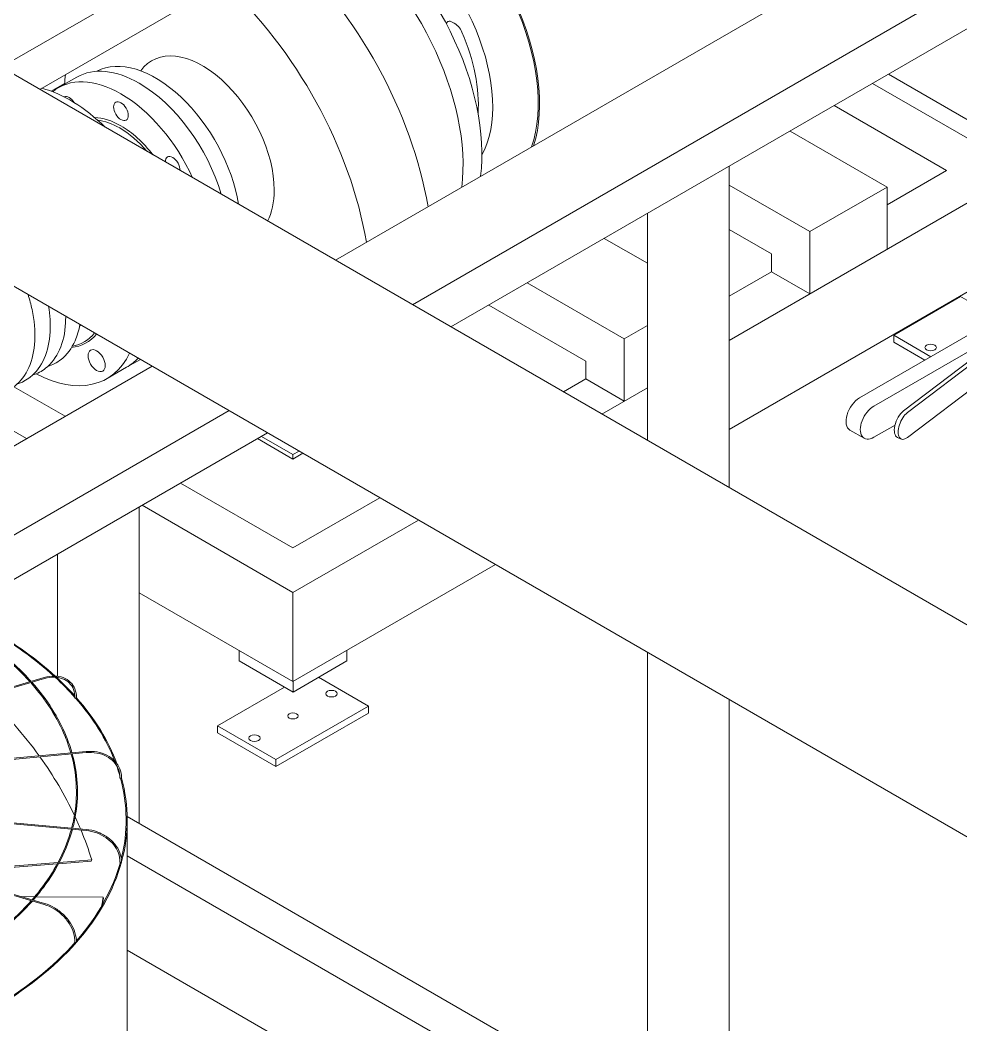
# Model space of a CAD drawing. Header units: millimetres. Extents: x -312439 to 477422, y -331570 to 212570.
# Drawn here: x 399331 to 399860, y 106797 to 107362 of the extents above; entities that cross this region are included whole.
import ezdxf

# ---------------------------------------------------------------- set-up
doc = ezdxf.new("R2010")
doc.units = ezdxf.units.MM

msp = doc.modelspace()

# ---------------------------------------------------------------- linework, layer by layer
at = {"color": 0, "linetype": 'Continuous', "lineweight": 0, "extrusion": (0, 0.816497, 0.57735)}
for p, q in [((399761.596, 107589.874), (399320.29, 107335.086)), ((399783.25, 107577.373), (399341.943, 107322.584)), ((399949.406, 107481.443), (399508.099, 107226.654)), ((399992.712, 107456.439), (399551.406, 107201.651)), ((399999.067, 107435.105), (399573.059, 107189.149)), ((399819.062, 107331.179), (399999.067, 107227.253)), ((399729.518, 107279.481), (399729.518, 107098.817)), ((399683.585, 107252.961), (399683.585, 107125.337)), ((399405.023, 107167.144), (399256.414, 107081.344)), ((399448.33, 107142.14), (399299.721, 107056.341)), ((399469.984, 107129.639), (399299.721, 107031.337)), ((399397.868, 107088.003), (399397.868, 106910.037)), ((399351.934, 107061.483), (399351.934, 106992.855)), ((399683.585, 107006.316), (399683.585, 106773.853)), ((399152.321, 106935.614), (399344.487, 106992.145)), ((399344.66, 106991.557), (399152.73, 106935.096)), ((399351.934, 106992.212), (399351.934, 106991.675)), ((399729.518, 106979.796), (399729.518, 106764.962)), ((399367.964, 106950.544), (399154.665, 106931.039)), ((399368.02, 106949.934), (399154.779, 106930.435)), ((399154.398, 106925.71), (399367.964, 106906.181)), ((399154.578, 106926.309), (399368.02, 106906.791)), ((399151.631, 106921.314), (399344.487, 106864.58)), ((399152.091, 106921.817), (399344.66, 106865.168)), ((399286.631, 106882.925), (399352.191, 106888.228)), ((399370.902, 106888.983), (399352.493, 106887.494)), ((399352.916, 106888.287), (399371.107, 106889.758)), ((399370.902, 106888.983), (399371.107, 106889.758)), ((399351.764, 106887.435), (399286.822, 106882.183)), ((399339.059, 106868.998), (399331.499, 106869.04)), ((399377.52, 106868.784), (399339.854, 106868.993)), ((399377.684, 106868.023), (399377.52, 106868.784))]:
    msp.add_line(p, q, dxfattribs=at)
at = {"color": 5, "linetype": 'Continuous', "lineweight": 0, "extrusion": (0, 0.816497, 0.57735)}
for p, q in [((398870.916, 107475.511), (400615.02, 106468.552)), ((399298.301, 107347.781), (400278.689, 106781.754)), ((399362.811, 107329.559), (399352.504, 107323.608)), ((399355.878, 107326.025), (399348.299, 107321.649)), ((399810.098, 107326.004), (399894.937, 107277.022)), ((399851.63, 107277.022), (399788.445, 107313.502)), ((399818.166, 107267.703), (399763.642, 107299.182)), ((399894.937, 107277.022), (399729.518, 107181.518)), ((399851.63, 107277.022), (399818.166, 107257.702)), ((399774.859, 107242.7), (399729.518, 107268.877)), ((399818.166, 107267.703), (399774.859, 107242.7)), ((399818.166, 107232.699), (399818.166, 107267.703)), ((399753.205, 107230.198), (399729.518, 107243.874)), ((399683.585, 107224.888), (399659.272, 107238.925)), ((399774.859, 107207.695), (399774.859, 107242.7)), ((399894.937, 107227.016), (399729.518, 107131.512)), ((399753.205, 107220.197), (399753.205, 107230.198)), ((399753.205, 107220.197), (399729.518, 107206.521)), ((399774.859, 107207.695), (399753.205, 107220.197)), ((399670.49, 107182.442), (399615.966, 107213.922)), ((399915.669, 107214.467), (399802.719, 107149.255)), ((399859.451, 107206.199), (399821.915, 107184.528)), ((399864.323, 107203.386), (399859.166, 107206.364)), ((399648.836, 107169.941), (399594.312, 107201.42)), ((399810.736, 107144.627), (399909.295, 107201.53)), ((399829.603, 107140.985), (399899.445, 107194.093)), ((399364.557, 107190.507), (399364.459, 107190.451)), ((399683.585, 107190.003), (399670.49, 107182.442)), ((399670.49, 107147.438), (399670.49, 107182.442)), ((399821.915, 107180.527), (399821.915, 107184.528)), ((399821.915, 107184.528), (399842.864, 107172.433)), ((399885.385, 107185.976), (399827.456, 107141.926)), ((399821.915, 107180.527), (399839.399, 107170.433)), ((399899.445, 107180.091), (399829.603, 107126.983)), ((399390.724, 107166.472), (399398.456, 107170.935)), ((399379.724, 107160.121), (399390.724, 107166.472)), ((399648.836, 107159.939), (399648.836, 107169.941)), ((399648.836, 107159.939), (399636.244, 107152.669)), ((399670.49, 107147.438), (399648.836, 107159.939)), ((399356.125, 107138.912), (399327.362, 107155.518)), ((399683.585, 107154.998), (399657.898, 107140.168)), ((399334.472, 107126.41), (399310.583, 107140.203)), ((399797.361, 107131.222), (399805.377, 107126.594)), ((399822.68, 107134.021), (399810.736, 107127.125)), ((399464.392, 107126.41), (399484.27, 107114.934)), ((399484.27, 107117.434), (399466.557, 107127.661)), ((399824.013, 107127.072), (399826.16, 107126.131)), ((399487.697, 107119.412), (399484.27, 107117.434)), ((399484.27, 107114.934), (399489.862, 107118.162)), ((399484.27, 107114.934), (399484.27, 107117.434)), ((399421.085, 107101.407), (399484.27, 107064.927)), ((399533.169, 107093.159), (399484.27, 107064.927)), ((399484.27, 107039.924), (399399.432, 107088.906)), ((399554.822, 107080.657), (399484.27, 107039.924)), ((399598.129, 107055.654), (399484.27, 106989.918)), ((399484.27, 106989.918), (399397.868, 107039.802)), ((399484.27, 107039.924), (399484.27, 106989.918)), ((399453.959, 107001.467), (399453.959, 107007.418)), ((399514.588, 107001.467), (399514.588, 107007.422)), ((399453.959, 107001.467), (399484.274, 106983.965)), ((399484.274, 106983.965), (399514.588, 107001.467)), ((399484.274, 106983.965), (399484.274, 106989.92)), ((399498.641, 106992.259), (399526.682, 106976.07)), ((399441.8, 106965.068), (399479.402, 106986.777)), ((399526.682, 106976.07), (399474.714, 106946.066)), ((399526.682, 106972.069), (399526.682, 106976.07)), ((399526.682, 106972.069), (399474.714, 106942.065)), ((399441.8, 106961.068), (399441.8, 106965.068)), ((399474.714, 106946.066), (399441.8, 106965.068)), ((399474.714, 106942.065), (399441.8, 106961.068)), ((399474.714, 106942.065), (399474.714, 106946.066))]:
    msp.add_line(p, q, dxfattribs=at)
at = {"color": 3, "linetype": 'Continuous', "lineweight": 0, "extrusion": (0, 0.816497, 0.57735)}
for p, q in [((399626.804, 106777.861), (399391.069, 106913.963)), ((399391.089, 106771.35), (399391.089, 106912.09)), ((399391.089, 106891.948), (399582.402, 106781.494)), ((399509.699, 106770.462), (399391.089, 106838.942))]:
    msp.add_line(p, q, dxfattribs=at)
at = {"color": 5, "linetype": 'Continuous', "lineweight": 0}
for centre, major_axis, ratio, start_param, end_param in [((399549.861, 107356.578), (-51.65, 89.461), 0.5773503, 3.6214016, 5.4977871), ((399549.861, 107356.578), (-51.095, 88.499), 0.5773503, 3.6000747, 5.4977871), ((399509.29, 107333.154), (-57.417, 99.449), 0.5773503, 3.7884401, 5.4185664), ((399535.392, 107348.225), (-43.226, 74.87), 0.5773503, 3.4789374, 5.4977871), ((399498.66, 107327.017), (-57.417, 99.449), 0.5773503, 3.7884401, 5.4185664), ((399448.032, 107293.673), (-81.089, 140.45), 0.5773503, 4.1383037, 5.2147081), ((399413.387, 107273.671), (-81.089, 140.45), 0.5773503, 4.1383037, 5.2147081), ((399532.203, 107346.383), (39.782, -68.904), 0.5773503, 0.7105714, 1.3652852), ((399433.385, 107289.331), (-28.518, 49.395), 0.5773503, 3.9269908, 6.5357326), ((399397.873, 107268.828), (-35.063, 60.73), 0.5773503, 5.4977871, 6.2831853), ((399406.968, 107274.079), (-33.685, 58.344), 0.5773503, 4.1276416, 6.2635549), ((399387.566, 107262.877), (-35.063, 60.73), 0.5773503, 5.4977871, 6.3823293), ((399437.41, 107271.517), (57.831, -100.166), 0.5773503, 3.7932704, 3.8535604), ((399359.006, 107246.813), (42.718, -73.99), 0.5773503, 2.0229113, 2.6217743), ((399397.873, 107268.828), (-35.063, 60.73), 0.5773503, 4.3112584, 5.4977871), ((399358.475, 107313.265), (2.909, -5.039), 0.5773503, 1.6348074, 3.0961053), ((399387.566, 107262.877), (-35.063, 60.73), 0.5773503, 4.5490877, 5.4977871), ((399387.566, 107262.877), (-24.039, 41.636), 0.5773503, 5.4977871, 5.9469819), ((399386.874, 107262.477), (-23.549, 40.788), 0.5773503, 5.4977871, 5.8797482), ((399386.874, 107262.477), (-23.549, 40.788), 0.5773503, 5.0210039, 5.4977871), ((399387.566, 107262.877), (-24.039, 41.636), 0.5773503, 4.9429467, 5.4977871), ((399416.658, 107279.673), (-2.909, 5.039), 0.5773503, 5.4977871, 7.1161129), ((399416.658, 107279.673), (-2.909, 5.039), 0.5773503, 3.8794614, 5.4977871), ((399433.385, 107289.331), (-28.518, 49.395), 0.5773503, 3.4939912, 3.9269908), ((399336.313, 107233.711), (26.182, -45.349), 0.5773503, 0.0714254, 0.1049987), ((399337.006, 107234.111), (31.082, -53.835), 0.5773503, 6.0429835, 6.4913615), ((399336.313, 107233.711), (30.592, -52.987), 0.5773503, 6.0836287, 6.5000201), ((399337.006, 107234.111), (42.718, -73.99), 0.5773503, 5.5452621, 6.660284), ((399348.006, 107240.462), (42.718, -73.99), 0.5773503, 0, 0.1677395), ((399802.719, 107140.504), (-5.359, -9.282), 0.5773503, 3.9269908, 6.2831853), ((399810.736, 107135.876), (-5.359, -9.282), 0.5773503, 3.9269908, 7.0685835), ((399827.456, 107134.925), (-3.442, -7.853), 0.493747, 3.867644, 6.2831853), ((399829.603, 107133.984), (3.442, 7.853), 0.493747, 0.7260513, 3.867644)]:
    msp.add_ellipse(centre, major_axis=major_axis, ratio=ratio, start_param=start_param, end_param=end_param, dxfattribs=at)
for centre, major_axis in [((399387.566, 107310.383), (2.909, -5.039)), ((399373.906, 107170.198), (3.399, -5.887)), ((399842.702, 107177.527), (-3.215, 0)), ((399505.894, 106983.071), (3.215, 0)), ((399484.241, 106970.569), (2.909, 0)), ((399462.588, 106958.068), (3.215, 0))]:
    msp.add_ellipse(centre, major_axis=major_axis, ratio=0.5773503, dxfattribs=at)
at = {"color": 0, "linetype": 'Continuous', "lineweight": 0}
for centre, major_axis, ratio, start_param, end_param in [((399128.864, 106912.09), (-261.613, 0), 0.5773503, 3.7066773, 3.9265771), ((399128.864, 106912.09), (-262.225, 0), 0.5773503, 3.705131, 3.9265633), ((399128.864, 106912.09), (-261.613, 0), 0.5773503, 3.6151503, 3.7017035), ((399128.864, 106912.09), (-262.225, 0), 0.5773503, 3.6198551, 3.6998544), ((399129.069, 106870.181), (244.29, -64.884), 0.7560981, 0.7473423, 0.9452164), ((399361.991, 106980.764), (-0.306, 0.005), 0.5715189, 0, 0.4809344), ((399361.991, 106980.764), (-0.306, 0.005), 0.5715189, 0.4809344, 2.0517307), ((399128.864, 106912.09), (-261.613, 0), 0.5773503, 3.3623861, 3.6122993), ((399362.263, 106980.844), (-0.306, 0), 0.5773503, 1.5184711, 3.1415927), ((399128.864, 106912.09), (-262.225, 0), 0.5773503, 3.3525846, 3.6125039), ((399129.069, 106870.181), (244.29, -64.884), 0.7560981, 0.5676523, 0.7441319), ((399128.864, 106912.09), (-261.613, 0), 0.5773503, 3.3053341, 3.3466211), ((399387.299, 106935.794), (-0.306, 0.006), 0.5752952, 0, 0.1678974), ((399387.299, 106935.794), (-0.306, 0.006), 0.5752952, 0.1678974, 1.7386937), ((399128.864, 106912.09), (-261.613, 0), 0.5773503, 2.9976529, 3.2980059), ((399387.601, 106935.822), (-0.306, 0), 0.5773503, 1.2043118, 3.1415927), ((399128.864, 106912.09), (-262.225, 0), 0.5773503, 2.9856485, 3.2984345), ((399129.069, 106870.181), (244.29, -64.884), 0.7560981, 0.5274276, 0.562586), ((399129.069, 106870.181), (244.29, -64.884), 0.7560981, 0.4379774, 0.5241031), ((399128.864, 106912.09), (-261.613, 0), 0.5773503, 2.6753447, 2.9836943), ((399128.864, 106912.09), (-262.225, 0), 0.5773503, 2.6707914, 2.9843582), ((399387.299, 106888.51), (-0.306, 0.006), 0.5792658, 0, 1.4246091), ((399387.601, 106888.483), (-0.306, 0), 0.5773503, 0.8901525, 3.1415927), ((399128.699, 106870.167), (247.048, 53.431), 0.7719474, 5.9775334, 6.0030301), ((399128.864, 106869.406), (247.048, 53.431), 0.7719474, 5.9850347, 6.0030301), ((399128.864, 106912.09), (-262.225, 0), 0.5773503, 2.0421116, 2.6702774), ((399128.864, 106912.09), (-261.613, 0), 0.5773503, 2.358999, 2.669365), ((399361.991, 106843.54), (-0.306, 0.005), 0.5830421, 0, 1.1094484), ((399362.263, 106843.46), (-0.306, 0), 0.5773503, 0.5759933, 3.1415927)]:
    msp.add_ellipse(centre, major_axis=major_axis, ratio=ratio, start_param=start_param, end_param=end_param, dxfattribs=at)
at = {"color": 5, "linetype": 'Continuous', "lineweight": 0}
msp.add_rational_spline([(399570.496, 107359.431), (399570.572, 107359.608), (399570.647, 107359.783)], [1.00009830124, 1.00005118917, 1], degree=2, dxfattribs=at)
for points, knots in [([(399570.647, 107359.783), (399570.697, 107359.902), (399570.752, 107360.014), (399570.895, 107360.268), (399570.987, 107360.402), (399571.088, 107360.52)], [60.4384535, 60.4384535, 60.4384535, 60.4384535, 61.1672301, 61.1672301, 62.2021853, 62.2021853, 62.2021853, 62.2021853]), ([(399571.088, 107360.52), (399571.223, 107360.677), (399571.409, 107360.792), (399571.901, 107360.922), (399572.2, 107360.925), (399573.016, 107360.795), (399573.579, 107360.592), (399575.192, 107359.747), (399576.28, 107358.913), (399577.993, 107357.059), (399578.748, 107356.02), (399579.266, 107354.807)], [-18.8520508, -18.8520508, -18.8520508, -18.8520508, -16.6572549, -16.6572549, -14.2967967, -14.2967967, -10.7569531, -10.7569531, -4.804859, -4.804859, 0, 0, 0, 0]), ([(399335.359, 107207.364), (399336.244, 107204.552), (399336.982, 107201.745), (399338.853, 107192.845), (399339.382, 107186.881), (399338.809, 107175.834), (399337.708, 107170.749), (399333.905, 107162.135), (399331.243, 107158.558), (399325.702, 107154.201), (399323.219, 107152.887), (399320.544, 107152.033)], [2.7236943, 2.7236943, 2.7236943, 2.7236943, 2.872043, 2.872043, 3.1996274, 3.1996274, 3.5274785, 3.5274785, 3.8442096, 3.8442096, 4.0521616, 4.0521616, 4.0521616, 4.0521616]), ([(399346.839, 107200.736), (399347.677, 107195.748), (399347.992, 107190.904), (399347.471, 107180.835), (399346.369, 107175.75), (399342.566, 107167.136), (399339.904, 107163.558), (399334.363, 107159.202), (399331.88, 107157.888), (399329.205, 107157.034)], [2.9300055, 2.9300055, 2.9300055, 2.9300055, 3.1996274, 3.1996274, 3.5274785, 3.5274785, 3.8442096, 3.8442096, 4.0521616, 4.0521616, 4.0521616, 4.0521616]), ([(399356.488, 107195.165), (399356.506, 107193.877), (399356.483, 107192.608), (399356.132, 107185.836), (399355.031, 107180.751), (399351.228, 107172.136), (399348.566, 107168.559), (399343.025, 107164.202), (399340.542, 107162.889), (399337.866, 107162.035)], [3.12565715, 3.12565715, 3.12565715, 3.12565715, 3.19962738, 3.19962738, 3.52747854, 3.52747854, 3.84420963, 3.84420963, 4.05216162, 4.05216162, 4.05216162, 4.05216162]), ([(399364.477, 107190.553), (399363.916, 107187.228), (399363.015, 107184.122), (399359.898, 107177.065), (399357.229, 107173.479), (399351.638, 107169.083), (399349.104, 107167.752), (399346.374, 107166.896)], [3.3172884, 3.3172884, 3.3172884, 3.3172884, 3.52760382, 3.52760382, 3.84422887, 3.84422887, 4.05537295, 4.05537295, 4.05537295, 4.05537295])]:
    msp.add_open_spline(points, degree=3, knots=knots, dxfattribs=at)
at = {"color": 0, "linetype": 'Continuous', "lineweight": 0}
for points, knots in [([(399337.07, 106989.963), (399334.338, 106993.025), (399331.404, 106996.026), (399318.714, 107007.922), (399307.338, 107016.235), (399294.455, 107023.676)], [4.40270972, 4.40270972, 4.40270972, 4.40270972, 4.47899466, 4.47899466, 4.71221436, 4.71221436, 4.71221436, 4.71221436]), ([(399336.42, 106989.771), (399333.683, 106992.824), (399330.744, 106995.817), (399318.063, 107007.652), (399306.705, 107015.921), (399293.843, 107023.322)], [4.40451603, 4.40451603, 4.40451603, 4.40451603, 4.48100319, 4.48100319, 4.71406654, 4.71406654, 4.71406654, 4.71406654]), ([(399362.57, 106980.844), (399362.57, 106982.577), (399362.27, 106984.227), (399361.095, 106987.196), (399360.218, 106988.515), (399357.977, 106990.682), (399356.614, 106991.53), (399353.543, 106992.671), (399351.836, 106992.965), (399348.247, 106992.978), (399346.366, 106992.697), (399344.487, 106992.145)], [4.712389, 4.712389, 4.712389, 4.712389, 5.0265482, 5.0265482, 5.3407075, 5.3407075, 5.6548668, 5.6548668, 5.969026, 5.969026, 6.2831853, 6.2831853, 6.2831853, 6.2831853]), ([(399344.66, 106991.557), (399346.476, 106992.091), (399348.289, 106992.358), (399351.723, 106992.335), (399353.345, 106992.045), (399356.237, 106990.945), (399357.508, 106990.135), (399359.582, 106988.077), (399360.387, 106986.828), (399361.452, 106984.005), (399361.712, 106982.431), (399361.684, 106980.769)], [0, 0, 0, 0, 0.317268, 0.317268, 0.6345361, 0.6345361, 0.9518041, 0.9518041, 1.2690722, 1.2690722, 1.5863402, 1.5863402, 1.5863402, 1.5863402]), ([(399359.421, 106949.763), (399358.534, 106952.871), (399357.457, 106955.962), (399351.879, 106969.499), (399345.378, 106979.675), (399336.871, 106989.266)], [4.09036759, 4.09036759, 4.09036759, 4.09036759, 4.16055829, 4.16055829, 4.40029723, 4.40029723, 4.40029723, 4.40029723]), ([(399360.042, 106949.82), (399359.156, 106952.939), (399358.081, 106956.039), (399352.509, 106969.629), (399346.013, 106979.84), (399337.52, 106989.456)], [4.08953528, 4.08953528, 4.08953528, 4.08953528, 4.15944113, 4.15944113, 4.39851052, 4.39851052, 4.39851052, 4.39851052]), ([(399387.907, 106935.822), (399387.907, 106937.558), (399387.574, 106939.266), (399386.275, 106942.452), (399385.31, 106943.93), (399382.845, 106946.509), (399381.347, 106947.61), (399377.967, 106949.331), (399376.086, 106949.95), (399372.124, 106950.652), (399370.044, 106950.734), (399367.964, 106950.544)], [4.712389, 4.712389, 4.712389, 4.712389, 5.0265482, 5.0265482, 5.3407075, 5.3407075, 5.6548668, 5.6548668, 5.969026, 5.969026, 6.2831853, 6.2831853, 6.2831853, 6.2831853]), ([(399368.02, 106949.934), (399370.036, 106950.118), (399372.05, 106950.036), (399375.873, 106949.348), (399377.682, 106948.742), (399380.913, 106947.071), (399382.335, 106946.007), (399384.654, 106943.528), (399385.551, 106942.114), (399386.736, 106939.076), (399387.023, 106937.452), (399386.992, 106935.8)], [0, 0, 0, 0, 0.317268, 0.317268, 0.6345361, 0.6345361, 0.9518041, 0.9518041, 1.2690722, 1.2690722, 1.5863402, 1.5863402, 1.5863402, 1.5863402]), ([(399359.853, 106907.538), (399360.609, 106910.394), (399361.205, 106913.263), (399363.306, 106927.142), (399362.616, 106938.258), (399359.59, 106949.163)], [3.77541609, 3.77541609, 3.77541609, 3.77541609, 3.83978539, 3.83978539, 4.08585643, 4.08585643, 4.08585643, 4.08585643]), ([(399360.471, 106907.481), (399361.225, 106910.344), (399361.82, 106913.221), (399363.917, 106927.137), (399363.228, 106938.288), (399360.21, 106949.22)], [3.77616248, 3.77616248, 3.77616248, 3.77616248, 3.84020832, 3.84020832, 4.08505688, 4.08505688, 4.08505688, 4.08505688]), ([(399337.565, 106867.255), (399339.649, 106869.643), (399341.609, 106872.066), (399351.185, 106884.882), (399356.656, 106895.801), (399359.692, 106906.937)], [3.46025293, 3.46025293, 3.46025293, 3.46025293, 3.51974047, 3.51974047, 3.77090484, 3.77090484, 3.77090484, 3.77090484]), ([(399338.212, 106867.065), (399340.255, 106869.416), (399342.179, 106871.801), (399351.763, 106884.647), (399357.265, 106895.65), (399360.311, 106906.881)], [3.4620089, 3.4620089, 3.4620089, 3.4620089, 3.52025567, 3.52025567, 3.77168417, 3.77168417, 3.77168417, 3.77168417]), ([(399367.964, 106906.181), (399369.98, 106905.997), (399371.996, 106905.546), (399375.827, 106904.155), (399377.641, 106903.216), (399380.885, 106900.946), (399382.314, 106899.615), (399384.645, 106896.697), (399385.546, 106895.111), (399386.736, 106891.843), (399387.023, 106890.162), (399386.992, 106888.516)], [6.2831853, 6.2831853, 6.2831853, 6.2831853, 6.6004533, 6.6004533, 6.9177214, 6.9177214, 7.2349894, 7.2349894, 7.5522575, 7.5522575, 7.8695255, 7.8695255, 7.8695255, 7.8695255]), ([(399387.907, 106888.483), (399387.907, 106890.219), (399387.575, 106891.983), (399386.281, 106895.393), (399385.32, 106897.039), (399382.867, 106900.054), (399381.376, 106901.423), (399378.008, 106903.753), (399376.133, 106904.715), (399372.178, 106906.138), (399370.1, 106906.601), (399368.02, 106906.791)], [4.712389, 4.712389, 4.712389, 4.712389, 5.0265482, 5.0265482, 5.3407075, 5.3407075, 5.6548668, 5.6548668, 5.969026, 5.969026, 6.2831853, 6.2831853, 6.2831853, 6.2831853]), ([(399294.702, 106832.907), (399297.713, 106834.657), (399300.64, 106836.455), (399316.74, 106846.904), (399328.075, 106856.492), (399337.12, 106866.748)], [3.14512292, 3.14512292, 3.14512292, 3.14512292, 3.19995757, 3.19995757, 3.45603404, 3.45603404, 3.45603404, 3.45603404]), ([(399295.314, 106832.554), (399298.23, 106834.256), (399301.069, 106836.003), (399317.213, 106846.482), (399328.653, 106856.175), (399337.768, 106866.557)], [3.14696065, 3.14696065, 3.14696065, 3.14696065, 3.20003933, 3.20003933, 3.45780979, 3.45780979, 3.45780979, 3.45780979]), ([(399344.487, 106864.58), (399346.303, 106864.046), (399348.122, 106863.245), (399351.581, 106861.187), (399353.22, 106859.93), (399356.153, 106857.089), (399357.447, 106855.504), (399359.557, 106852.168), (399360.374, 106850.417), (399361.452, 106846.928), (399361.712, 106845.189), (399361.684, 106843.546)], [6.2831853, 6.2831853, 6.2831853, 6.2831853, 6.6004533, 6.6004533, 6.9177214, 6.9177214, 7.2349894, 7.2349894, 7.5522575, 7.5522575, 7.8695255, 7.8695255, 7.8695255, 7.8695255]), ([(399362.57, 106843.46), (399362.57, 106845.193), (399362.27, 106847.007), (399361.108, 106850.628), (399360.245, 106852.433), (399358.04, 106855.862), (399356.699, 106857.486), (399353.668, 106860.395), (399351.979, 106861.681), (399348.414, 106863.791), (399346.539, 106864.615), (399344.66, 106865.168)], [4.712389, 4.712389, 4.712389, 4.712389, 5.0265482, 5.0265482, 5.3407075, 5.3407075, 5.6548668, 5.6548668, 5.969026, 5.969026, 6.2831853, 6.2831853, 6.2831853, 6.2831853])]:
    msp.add_open_spline(points, degree=3, knots=knots, dxfattribs=at)

doc.saveas('drawing.dxf')
